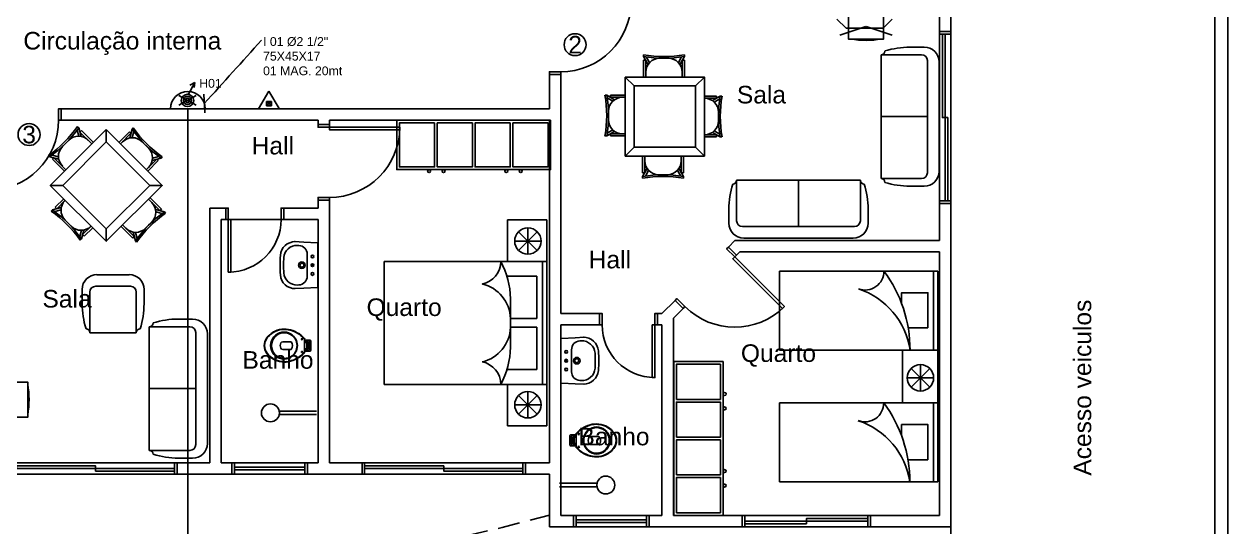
# Model space of a CAD drawing. Extents: x -120 to 1117, y 5 to 675.
# Drawn here: x 20.05 to 33.74, y 145.32 to 151.05 of the extents above; entities that cross this region are included whole.
import ezdxf
from ezdxf.enums import TextEntityAlignment as Align

# ---------------------------------------------------------------- set-up
doc = ezdxf.new("R2010")
doc.units = 0
doc.header["$MEASUREMENT"] = 0
doc.linetypes.add('HIDDEN', pattern=[0.375, 0.25, -0.125])
doc.layers.get('0').update_dxf_attribs({"linetype": 'CONTINUOUS'})
for name, color, linetype in [('CONEXAO_AG_FRIA', 2, 'CONTINUOUS'), ('Cotas', 1, 'CONTINUOUS'), ('janela-porta', 6, 'CONTINUOUS'), ('moveis', 253, 'CONTINUOUS'), ('muro', 6, 'CONTINUOUS'), ('parede', 2, 'CONTINUOUS'), ('piso', 4, 'CONTINUOUS'), ('projecao', 4, 'HIDDEN'), ('Simbolos', 7, 'CONTINUOUS'), ('texto', 7, 'CONTINUOUS'), ('TXT', 7, 'CONTINUOUS')]:
    doc.layers.add(name, color=color, linetype=linetype)
doc.styles.add('ROMANS', font='arial.ttf', dxfattribs={"height": 1.5})
doc.styles.get("Standard").update_dxf_attribs({"font": 'arial.ttf'})
doc.dimstyles.new('COTA1', dxfattribs={"dimtxt": 0.15, "dimasz": 0.15, "dimexe": 0.15, "dimexo": 0.15, "dimgap": 0.05, "dimtad": 1, "dimzin": 5, "dimdsep": 46, "dimtxsty": 'ROMANS', "dimblk": 'DOT', "dimcen": 0, "dimdle": 0.1, "dimclrd": 256, "dimclre": 256, "dimclrt": 7, "dimazin": 0, "dimtfac": 1, "dimtmove": 2, "dimatfit": 3, "dimldrblk": 'OBLIQUE', "dimfxl": 0, "dimtolj": 1, "dimtzin": 5, "dimarcsym": 0})

# ---------------------------------------------------------------- blocks, each defined once
blk = doc.blocks.new('_Dot')
at = {"color": 0, "linetype": 'ByBlock', "lineweight": -2}
blk.add_line((-0.5, 0), (-1, 0), dxfattribs=at)
at = {"color": 0, "linetype": 'ByBlock', "const_width": 0.5}
blk.add_lwpolyline([(-0.25, 0, 1), (0.25, 0, 1)], format="xyb", close=True, dxfattribs=at)
blk = doc.blocks.new('_Oblique')
at = {"color": 0, "linetype": 'ByBlock', "lineweight": -2}
blk.add_line((-0.5, -0.5), (0.5, 0.5), dxfattribs=at)

msp = doc.modelspace()

# ---------------------------------------------------------------- linework, layer by layer
for p, q in [((21.922, 150.249), (21.994, 150.383)), ((21.994, 150.383), (21.938, 150.351)), ((21.994, 150.383), (21.986, 150.327)), ((21.812, 150.124), (22.009, 150.235)), ((21.812, 150.235), (22.009, 150.124)), ((21.717, 150.084), (22.11, 150.084))]:
    msp.add_line(p, q)
at = {"color": 253}
msp.add_lwpolyline([(9.719, 140.324), (9.719, 185.634), (33.739, 185.634), (33.739, 140.324)], close=True, dxfattribs=at)
for radius in [0.0703, 0.0466, 0.0259]:
    msp.add_circle((21.91, 150.179), radius)
msp.add_arc((21.914, 150.084), 0.197, 0, 180)
at = {"layer": 'CONEXAO_AG_FRIA'}
msp.add_line((21.914, 150.084), (21.914, 138.324), dxfattribs=at)
at = {"layer": 'janela-porta', "color": 253, "linetype": 'Continuous'}
for p, q in [((30.459, 150.934), (30.459, 149.034)), ((30.589, 150.934), (30.589, 149.034)), ((21.764, 146.054), (19.964, 146.054)), ((22.444, 146.054), (23.244, 146.054)), ((25.724, 146.054), (23.924, 146.054)), ((21.764, 145.924), (19.964, 145.924)), ((22.444, 145.924), (23.244, 145.924)), ((25.724, 145.924), (23.924, 145.924)), ((26.329, 145.454), (27.129, 145.454)), ((29.647, 145.454), (28.247, 145.454)), ((26.329, 145.324), (27.129, 145.324)), ((29.647, 145.324), (28.247, 145.324))]:
    msp.add_line(p, q, dxfattribs=at)
for points in [[(30.589, 150.964), (30.589, 150.934), (30.459, 150.934), (30.459, 150.964)], [(26.154, 150.474), (26.154, 150.504), (26.024, 150.504), (26.024, 150.474)], [(20.474, 149.954), (20.444, 149.954), (20.444, 150.084), (20.474, 150.084)], [(23.394, 149.904), (23.394, 149.874), (23.524, 149.874), (23.524, 149.904)], [(23.524, 149.044), (23.524, 149.074), (23.394, 149.074), (23.394, 149.044)], [(22.344, 148.954), (22.374, 148.954), (22.374, 148.824), (22.344, 148.824)], [(23.004, 148.824), (22.974, 148.824), (22.974, 148.954), (23.004, 148.954)], [(30.459, 149.004), (30.459, 149.034), (30.589, 149.034), (30.589, 149.004)], [(28.061, 148.51), (28.04, 148.489), (28.132, 148.397), (28.153, 148.418)], [(27.545, 147.81), (27.566, 147.831), (27.474, 147.923), (27.453, 147.902)], [(26.594, 147.624), (26.624, 147.624), (26.624, 147.754), (26.594, 147.754)], [(27.254, 147.754), (27.224, 147.754), (27.224, 147.624), (27.254, 147.624)], [(21.794, 146.054), (21.764, 146.054), (21.764, 145.924), (21.794, 145.924)], [(22.414, 145.924), (22.444, 145.924), (22.444, 146.054), (22.414, 146.054)], [(23.274, 146.054), (23.244, 146.054), (23.244, 145.924), (23.274, 145.924)], [(23.894, 145.924), (23.924, 145.924), (23.924, 146.054), (23.894, 146.054)], [(25.754, 146.054), (25.724, 146.054), (25.724, 145.924), (25.754, 145.924)], [(26.299, 145.324), (26.329, 145.324), (26.329, 145.454), (26.299, 145.454)], [(27.159, 145.454), (27.129, 145.454), (27.129, 145.324), (27.159, 145.324)], [(28.217, 145.454), (28.247, 145.454), (28.247, 145.324), (28.217, 145.324)], [(29.677, 145.324), (29.647, 145.324), (29.647, 145.454), (29.677, 145.454)]]:
    msp.add_lwpolyline(points, dxfattribs=at)
for points in [[(30.524, 150.934), (30.524, 149.984), (30.494, 149.984), (30.494, 150.934), (30.524, 150.934)], [(30.554, 149.984), (30.554, 149.034), (30.524, 149.034), (30.524, 149.984), (30.554, 149.984)], [(23.524, 149.874), (23.524, 149.844), (24.324, 149.844), (24.324, 149.874), (23.524, 149.874)], [(22.374, 148.824), (22.404, 148.824), (22.404, 148.224), (22.374, 148.224), (22.374, 148.824)], [(28.132, 148.397), (28.11, 148.376), (28.676, 147.81), (28.697, 147.831), (28.132, 148.397)], [(27.224, 147.624), (27.194, 147.624), (27.194, 147.024), (27.224, 147.024), (27.224, 147.624)], [(19.964, 146.019), (20.864, 146.019), (20.864, 145.989), (19.964, 145.989), (19.964, 146.019)], [(20.864, 145.989), (21.764, 145.989), (21.764, 145.959), (20.864, 145.959), (20.864, 145.989)], [(22.444, 146.004), (23.244, 146.004), (23.244, 145.974), (22.444, 145.974), (22.444, 146.004)], [(23.924, 146.019), (24.824, 146.019), (24.824, 145.989), (23.924, 145.989), (23.924, 146.019)], [(24.824, 145.989), (25.724, 145.989), (25.724, 145.959), (24.824, 145.959), (24.824, 145.989)], [(26.329, 145.404), (27.129, 145.404), (27.129, 145.374), (26.329, 145.374), (26.329, 145.404)], [(28.947, 145.359), (28.247, 145.359), (28.247, 145.389), (28.947, 145.389), (28.947, 145.359)], [(29.647, 145.389), (28.947, 145.389), (28.947, 145.419), (29.647, 145.419), (29.647, 145.389)]]:
    msp.add_lwpolyline(points, close=True, dxfattribs=at)
for centre, radius, start, end in [((26.154, 151.304), 0.8, 270, 0), ((19.644, 149.954), 0.8, 270, 0), ((23.524, 149.874), 0.8, 270, 0), ((22.374, 148.824), 0.6, 270, 0), ((28.132, 148.397), 0.8, 225, 315), ((27.224, 147.624), 0.6, 180, 270)]:
    msp.add_arc(centre, radius, start, end, dxfattribs=at)
at = {"layer": 'moveis'}
for p, q in [((29.398, 151), (29.293, 151.105)), ((29.622, 151.018), (29.327, 150.923)), ((29.818, 151), (29.398, 151)), ((29.628, 151.018), (29.923, 150.923)), ((29.923, 151.105), (29.818, 151)), ((30.286, 150.785), (30.125, 150.785)), ((27.095, 150.698), (27.095, 150.678)), ((27.095, 150.678), (27.147, 150.589)), ((27.095, 150.445), (27.095, 150.636)), ((27.12, 150.636), (27.095, 150.636)), ((27.12, 150.636), (27.12, 150.445)), ((27.126, 150.673), (27.163, 150.61)), ((27.278, 150.659), (27.377, 150.659)), ((27.492, 150.61), (27.528, 150.673)), ((27.508, 150.589), (27.56, 150.678)), ((27.535, 150.636), (27.535, 150.445)), ((27.535, 150.636), (27.56, 150.636)), ((27.56, 150.698), (27.56, 150.678)), ((27.56, 150.636), (27.56, 150.445)), ((30.257, 150.697), (29.795, 150.697)), ((29.795, 149.29), (29.795, 150.697)), ((30.323, 149.356), (30.323, 150.631)), ((30.455, 149.371), (30.455, 150.617)), ((26.887, 150.445), (26.987, 150.345)), ((27.687, 150.345), (27.787, 150.445)), ((26.657, 150.239), (26.677, 150.239)), ((26.766, 150.187), (26.677, 150.239)), ((26.746, 150.171), (26.682, 150.207)), ((26.72, 150.239), (26.887, 150.239)), ((26.72, 150.214), (26.72, 150.239)), ((26.72, 150.214), (26.887, 150.214)), ((27.787, 150.228), (27.924, 150.228)), ((27.924, 150.203), (27.787, 150.203)), ((27.967, 150.228), (27.878, 150.176)), ((27.962, 150.197), (27.898, 150.16)), ((27.924, 150.203), (27.924, 150.228)), ((27.987, 150.228), (27.967, 150.228)), ((26.696, 149.957), (26.696, 150.056)), ((27.948, 150.045), (27.948, 149.946)), ((20.659, 149.881), (20.673, 149.867)), ((29.795, 149.994), (30.323, 149.994)), ((20.655, 149.841), (20.674, 149.77)), ((20.673, 149.867), (20.7, 149.767)), ((20.686, 149.819), (20.704, 149.837)), ((20.686, 149.819), (20.821, 149.684)), ((20.839, 149.702), (20.704, 149.837)), ((20.986, 149.849), (20.986, 149.707)), ((21.25, 149.821), (21.132, 149.703)), ((21.267, 149.804), (21.149, 149.686)), ((21.267, 149.804), (21.25, 149.821)), ((21.253, 149.752), (21.28, 149.852)), ((21.294, 149.866), (21.28, 149.852)), ((21.28, 149.755), (21.299, 149.826)), ((26.657, 149.774), (26.677, 149.774)), ((26.677, 149.774), (26.766, 149.826)), ((26.682, 149.805), (26.746, 149.842)), ((26.72, 149.799), (26.887, 149.799)), ((26.72, 149.799), (26.72, 149.774)), ((26.887, 149.774), (26.72, 149.774)), ((27.924, 149.788), (27.787, 149.788)), ((27.924, 149.763), (27.787, 149.763)), ((27.878, 149.815), (27.967, 149.763)), ((27.898, 149.832), (27.962, 149.795)), ((27.924, 149.788), (27.924, 149.763)), ((27.987, 149.763), (27.967, 149.763)), ((20.558, 149.724), (20.488, 149.654)), ((21.465, 149.638), (21.395, 149.708)), ((26.987, 149.645), (26.887, 149.545)), ((27.687, 149.645), (27.787, 149.545)), ((20.331, 149.552), (20.345, 149.538)), ((20.445, 149.511), (20.345, 149.538)), ((20.442, 149.538), (20.37, 149.557)), ((20.392, 149.525), (20.375, 149.508)), ((20.375, 149.508), (20.51, 149.373)), ((20.392, 149.525), (20.527, 149.39)), ((21.561, 149.51), (21.443, 149.392)), ((21.46, 149.374), (21.578, 149.493)), ((21.609, 149.523), (21.509, 149.496)), ((21.583, 149.542), (21.512, 149.522)), ((21.561, 149.51), (21.578, 149.493)), ((21.623, 149.537), (21.609, 149.523)), ((27.084, 149.356), (27.084, 149.545)), ((27.109, 149.356), (27.109, 149.545)), ((27.524, 149.356), (27.524, 149.545)), ((27.549, 149.545), (27.549, 149.356)), ((27.136, 149.402), (27.084, 149.313)), ((27.109, 149.356), (27.084, 149.356)), ((27.152, 149.382), (27.116, 149.318)), ((27.366, 149.333), (27.267, 149.333)), ((27.518, 149.318), (27.481, 149.382)), ((27.549, 149.313), (27.497, 149.402)), ((27.524, 149.356), (27.549, 149.356)), ((20.491, 149.212), (20.35, 149.212)), ((21.481, 149.212), (21.622, 149.212)), ((27.084, 149.293), (27.084, 149.313)), ((27.549, 149.293), (27.549, 149.313)), ((28.153, 148.809), (28.153, 149.271)), ((28.153, 149.271), (29.56, 149.271)), ((28.857, 149.271), (28.857, 148.743)), ((29.56, 148.809), (29.56, 149.271)), ((30.257, 149.29), (29.795, 149.29)), ((30.286, 149.202), (30.125, 149.202)), ((20.503, 149.059), (20.405, 148.962)), ((21.616, 148.939), (21.483, 149.073)), ((20.361, 148.918), (20.375, 148.932)), ((20.375, 148.932), (20.475, 148.958)), ((20.401, 148.913), (20.472, 148.932)), ((20.423, 148.944), (20.405, 148.962)), ((20.423, 148.944), (20.52, 149.042)), ((21.599, 148.922), (21.465, 149.055)), ((21.547, 148.936), (21.647, 148.909)), ((21.599, 148.922), (21.616, 148.939)), ((28.065, 148.78), (28.065, 148.941)), ((29.648, 148.78), (29.648, 148.941)), ((20.518, 148.816), (20.588, 148.746)), ((21.433, 148.723), (21.503, 148.793)), ((21.55, 148.909), (21.621, 148.89)), ((21.661, 148.895), (21.647, 148.909)), ((25.547, 148.819), (25.547, 148.346)), ((25.997, 148.819), (25.547, 148.819)), ((25.997, 148.819), (25.997, 146.946)), ((25.997, 148.819), (25.997, 148.664)), ((20.704, 148.7), (20.685, 148.629)), ((20.731, 148.703), (20.704, 148.603)), ((20.717, 148.651), (20.814, 148.748)), ((20.717, 148.651), (20.734, 148.633)), ((20.734, 148.633), (20.832, 148.73)), ((20.986, 148.717), (20.986, 148.576)), ((21.154, 148.744), (21.288, 148.61)), ((21.305, 148.628), (21.171, 148.761)), ((21.318, 148.58), (21.291, 148.68)), ((21.337, 148.606), (21.317, 148.677)), ((25.886, 148.472), (25.674, 148.684)), ((25.886, 148.684), (25.674, 148.472)), ((25.78, 148.728), (25.78, 148.428)), ((28.219, 148.743), (29.494, 148.743)), ((20.69, 148.589), (20.704, 148.603)), ((21.305, 148.628), (21.288, 148.61)), ((21.332, 148.566), (21.318, 148.58)), ((23.127, 148.571), (23.231, 148.565)), ((23.135, 148.571), (23.127, 148.571)), ((23.162, 148.529), (23.177, 148.528)), ((23.231, 148.565), (23.387, 148.557)), ((23.391, 148.552), (23.391, 148.303)), ((25.93, 148.578), (25.63, 148.578)), ((28.234, 148.611), (29.48, 148.611)), ((23.271, 148.303), (23.271, 148.428)), ((23.271, 148.303), (23.271, 148.178)), ((23.341, 148.303), (23.321, 148.303)), ((23.331, 148.313), (23.331, 148.293)), ((23.391, 148.054), (23.391, 148.303)), ((24.147, 146.946), (24.147, 148.346)), ((24.147, 148.346), (25.997, 148.346)), ((25.947, 146.946), (25.947, 148.346)), ((28.641, 147.336), (28.641, 148.236)), ((30.441, 148.236), (28.641, 148.236)), ((30.391, 148.236), (30.391, 147.336)), ((30.441, 145.836), (30.441, 148.236)), ((20.881, 148.195), (21.247, 148.195)), ((25.543, 148.177), (25.881, 148.177)), ((25.881, 148.177), (25.881, 147.696)), ((20.712, 148.027), (20.712, 147.865)), ((20.8, 147.997), (20.8, 147.535)), ((20.866, 148.063), (21.262, 148.063)), ((21.328, 147.997), (21.328, 147.535)), ((21.416, 148.027), (21.416, 147.865)), ((23.127, 148.036), (23.231, 148.041)), ((23.162, 148.077), (23.177, 148.078)), ((23.231, 148.041), (23.387, 148.049)), ((25.581, 147.696), (25.581, 147.922)), ((21.967, 147.69), (21.806, 147.69)), ((25.881, 147.696), (25.581, 147.696)), ((25.581, 147.696), (25.581, 147.37)), ((21.938, 147.602), (21.476, 147.602)), ((21.476, 147.602), (21.476, 146.195)), ((25.881, 147.596), (25.581, 147.596)), ((25.881, 147.115), (25.881, 147.596)), ((20.8, 147.535), (21.328, 147.535)), ((22.004, 147.536), (22.004, 146.261)), ((22.136, 147.521), (22.136, 146.275)), ((23.088, 147.432), (22.992, 147.432)), ((23.242, 147.457), (23.242, 147.463)), ((23.242, 147.451), (23.242, 147.457)), ((23.242, 147.451), (23.242, 147.388)), ((23.3, 147.451), (23.242, 147.451)), ((23.286, 147.441), (23.242, 147.441)), ((23.25, 147.424), (23.261, 147.424)), ((23.266, 147.388), (23.266, 147.424)), ((23.277, 147.42), (23.277, 147.388)), ((23.294, 147.388), (23.294, 147.433)), ((23.312, 147.388), (23.312, 147.44)), ((26.156, 147.465), (26.156, 147.216)), ((26.316, 147.478), (26.161, 147.47)), ((26.421, 147.483), (26.316, 147.478)), ((26.386, 147.441), (26.371, 147.441)), ((26.412, 147.483), (26.421, 147.483)), ((22.992, 147.344), (23.088, 147.344)), ((23.242, 147.326), (23.242, 147.388)), ((23.242, 147.336), (23.286, 147.336)), ((23.242, 147.326), (23.3, 147.326)), ((23.242, 147.319), (23.242, 147.326)), ((23.242, 147.314), (23.242, 147.319)), ((23.25, 147.352), (23.261, 147.352)), ((23.266, 147.352), (23.266, 147.388)), ((23.277, 147.357), (23.277, 147.388)), ((23.294, 147.343), (23.294, 147.388)), ((23.312, 147.336), (23.312, 147.388)), ((26.276, 147.216), (26.276, 147.341)), ((30.441, 147.336), (28.641, 147.336)), ((30.041, 146.736), (30.041, 147.336)), ((26.156, 146.967), (26.156, 147.216)), ((26.206, 147.216), (26.226, 147.216)), ((26.216, 147.226), (26.216, 147.206)), ((26.276, 147.216), (26.276, 147.091)), ((30.243, 147.171), (30.243, 146.871)), ((25.543, 147.115), (25.881, 147.115)), ((30.093, 147.021), (30.393, 147.021)), ((30.137, 146.915), (30.349, 147.127)), ((30.137, 147.127), (30.349, 146.915)), ((21.476, 146.898), (22.004, 146.898)), ((24.147, 146.946), (25.997, 146.946)), ((25.547, 146.473), (25.547, 146.946)), ((25.997, 146.473), (25.997, 146.946)), ((26.316, 146.954), (26.161, 146.962)), ((26.421, 146.948), (26.316, 146.954)), ((26.386, 146.99), (26.371, 146.991)), ((25.886, 146.608), (25.674, 146.82)), ((25.886, 146.82), (25.674, 146.608)), ((25.78, 146.564), (25.78, 146.864)), ((30.441, 146.736), (28.641, 146.736)), ((28.641, 145.836), (28.641, 146.736)), ((30.391, 145.836), (30.391, 146.736)), ((23.378, 146.642), (22.953, 146.642)), ((22.953, 146.602), (23.378, 146.602)), ((25.93, 146.714), (25.63, 146.714)), ((25.997, 146.473), (25.547, 146.473)), ((26.258, 146.308), (26.258, 146.36)), ((26.27, 146.371), (26.328, 146.371)), ((26.277, 146.308), (26.277, 146.353)), ((26.284, 146.361), (26.328, 146.361)), ((26.293, 146.34), (26.293, 146.308)), ((26.305, 146.308), (26.305, 146.344)), ((26.32, 146.344), (26.309, 146.344)), ((26.328, 146.377), (26.328, 146.383)), ((26.328, 146.371), (26.328, 146.377)), ((26.328, 146.371), (26.328, 146.308)), ((26.482, 146.353), (26.578, 146.353)), ((21.938, 146.195), (21.476, 146.195)), ((26.258, 146.257), (26.258, 146.308)), ((26.328, 146.246), (26.27, 146.246)), ((26.277, 146.263), (26.277, 146.308)), ((26.328, 146.256), (26.284, 146.256)), ((26.293, 146.277), (26.293, 146.308)), ((26.305, 146.273), (26.305, 146.308)), ((26.32, 146.272), (26.309, 146.272)), ((26.328, 146.246), (26.328, 146.308)), ((26.328, 146.239), (26.328, 146.246)), ((26.328, 146.234), (26.328, 146.239)), ((26.578, 146.264), (26.482, 146.264)), ((21.967, 146.107), (21.806, 146.107)), ((26.14, 145.821), (26.565, 145.821)), ((26.565, 145.781), (26.14, 145.781)), ((30.441, 145.836), (28.641, 145.836))]:
    msp.add_line(p, q, dxfattribs=at)
for points in [[(29.425, 151.177), (29.825, 151.177), (29.825, 150.877), (29.425, 150.877), (29.425, 151.177)], [(26.887, 150.445), (27.787, 150.445), (27.787, 149.545), (26.887, 149.545), (26.887, 150.445)], [(26.987, 150.345), (27.687, 150.345), (27.687, 149.645), (26.987, 149.645), (26.987, 150.345)], [(26.039, 149.952), (26.039, 149.392), (24.289, 149.392), (24.289, 149.952), (26.039, 149.952)], [(24.719, 149.922), (24.719, 149.422), (24.319, 149.422), (24.319, 149.922), (24.719, 149.922)], [(25.149, 149.922), (25.149, 149.422), (24.749, 149.422), (24.749, 149.922), (25.149, 149.922)], [(25.579, 149.922), (25.579, 149.422), (25.179, 149.422), (25.179, 149.922), (25.579, 149.922)], [(26.009, 149.922), (26.009, 149.422), (25.609, 149.422), (25.609, 149.922), (26.009, 149.922)], [(20.986, 149.849), (20.35, 149.212), (20.986, 148.576), (21.622, 149.212), (20.986, 149.849)], [(20.986, 149.707), (20.491, 149.212), (20.986, 148.717), (21.481, 149.212), (20.986, 149.707)], [(27.439, 145.455), (27.999, 145.455), (27.999, 147.205), (27.439, 147.205), (27.439, 145.455)], [(27.469, 146.775), (27.969, 146.775), (27.969, 147.175), (27.469, 147.175), (27.469, 146.775)], [(19.793, 146.973), (19.793, 146.573), (20.093, 146.573), (20.093, 146.973), (19.793, 146.973)], [(27.469, 146.345), (27.969, 146.345), (27.969, 146.745), (27.469, 146.745), (27.469, 146.345)], [(27.469, 145.915), (27.969, 145.915), (27.969, 146.315), (27.469, 146.315), (27.469, 145.915)], [(27.469, 145.485), (27.969, 145.485), (27.969, 145.885), (27.469, 145.885), (27.469, 145.485)]]:
    msp.add_lwpolyline(points, close=True, dxfattribs=at)
for points in [[(30.328, 147.589), (30.328, 147.989), (30.028, 147.989), (30.028, 147.862)], [(30.101, 147.589), (30.328, 147.589)], [(30.328, 146.089), (30.328, 146.489), (30.028, 146.489), (30.028, 146.362)], [(30.101, 146.089), (30.328, 146.089)]]:
    msp.add_lwpolyline(points, dxfattribs=at)
for centre, radius in [((24.657, 149.374), 0.017), ((24.821, 149.374), 0.017), ((25.535, 149.374), 0.017), ((25.699, 149.374), 0.017), ((25.78, 148.578), 0.15), ((23.331, 148.403), 0.016), ((23.211, 148.303), 0.0375), ((23.211, 148.303), 0.0225), ((23.331, 148.303), 0.016), ((23.331, 148.203), 0.016), ((23.212, 147.461), 0.0075), ((23.212, 147.315), 0.0075), ((26.216, 147.316), 0.016), ((26.216, 147.216), 0.016), ((26.336, 147.216), 0.0375), ((26.336, 147.216), 0.0225), ((30.243, 147.021), 0.15), ((26.216, 147.116), 0.016), ((25.78, 146.714), 0.15), ((28.017, 146.837), 0.017), ((22.853, 146.622), 0.102), ((28.017, 146.673), 0.017), ((26.358, 146.381), 0.0075), ((26.358, 146.235), 0.0075), ((28.017, 145.959), 0.017), ((26.666, 145.801), 0.102), ((28.017, 145.795), 0.017)]:
    msp.add_circle(centre, radius, dxfattribs=at)
for centre, radius, start, end in [((29.625, 151.91), 1.048, 260.3828, 279.6172), ((29.795, 150.741), 0.044, 270.0031, 0), ((30.128, 149.815), 0.97, 90.1722, 107.3184), ((30.286, 150.617), 0.169, 0, 90), ((27.327, 152.055), 1.376, 260.271, 279.729), ((27.327, 152.035), 1.376, 260.271, 279.729), ((27.278, 150.5), 0.158, 90, 180), ((27.377, 150.5), 0.158, 0, 90), ((30.257, 150.632), 0.066, 0, 90), ((25.3, 150.006), 1.376, 350.271, 9.729), ((25.32, 150.006), 1.376, 350.271, 9.729), ((26.855, 150.056), 0.158, 90, 180), ((27.789, 150.045), 0.158, 0, 90), ((29.324, 149.996), 1.376, 170.271, 189.729), ((29.344, 149.996), 1.376, 170.271, 189.729), ((19.536, 150.676), 1.376, 305.271, 324.729), ((26.855, 149.957), 0.158, 180, 270), ((27.789, 149.946), 0.158, 270, 0), ((19.55, 150.662), 1.376, 305.271, 324.729), ((20.67, 149.612), 0.158, 45, 135), ((21.283, 149.596), 0.158, 45, 135), ((22.403, 150.646), 1.376, 215.271, 234.729), ((22.417, 150.66), 1.376, 215.271, 234.729), ((20.6, 149.542), 0.158, 135, 225), ((21.353, 149.526), 0.158, 315, 45), ((27.267, 149.491), 0.158, 180, 270), ((27.366, 149.491), 0.158, 270, 0), ((27.317, 147.956), 1.376, 80.271, 99.729), ((30.257, 149.356), 0.066, 270, 0), ((30.286, 149.371), 0.169, 270, 0), ((27.317, 147.937), 1.376, 80.271, 99.729), ((29.035, 148.938), 0.97, 162.6817, 179.8277), ((28.109, 149.271), 0.044, 270, 359.997), ((29.604, 149.271), 0.044, 180.0031, 270), ((28.678, 148.938), 0.97, 0.1722, 17.3184), ((29.795, 149.246), 0.044, 0, 89.997), ((30.128, 150.172), 0.97, 252.6816, 269.8277), ((19.58, 147.808), 1.376, 35.271, 54.729), ((20.63, 148.928), 0.158, 135, 225), ((21.391, 148.905), 0.158, 315, 45), ((19.566, 147.794), 1.376, 35.271, 54.729), ((22.441, 147.785), 1.376, 125.271, 144.729), ((22.455, 147.771), 1.376, 125.271, 144.729), ((28.219, 148.809), 0.066, 180, 270), ((29.494, 148.809), 0.066, 270, 0), ((20.7, 148.858), 0.158, 225, 315), ((21.321, 148.835), 0.158, 225, 315), ((28.234, 148.78), 0.169, 180, 270), ((29.48, 148.78), 0.169, 270, 0), ((23.135, 148.401), 0.17, 90, 175.3019), ((23.154, 148.379), 0.15, 87.0582, 176.2836), ((23.171, 148.428), 0.1, 0, 87.0582), ((23.386, 148.552), 0.005, 0, 87.0582), ((24.322, 148.303), 1.36, 175.3019, 180), ((24.322, 148.303), 1.32, 176.2836, 180), ((24.322, 148.303), 1.36, 180, 184.6981), ((24.322, 148.303), 1.32, 180, 183.7164), ((25.21, 148.346), 0.262, 281.064, 0.0505), ((24.704, 147.922), 0.877, 0, 28.8881), ((29.614, 148.234), 0.214, 249.426, 0.6303), ((28.615, 147.338), 1.51, 359.9431, 36.5021), ((20.881, 148.027), 0.169, 90, 180), ((21.247, 148.027), 0.169, 0, 90), ((23.135, 148.206), 0.17, 184.6981, 270), ((23.154, 148.227), 0.15, 183.7164, 272.9418), ((23.171, 148.178), 0.1, 272.9418, 0), ((20.866, 147.997), 0.066, 90, 180), ((21.262, 147.997), 0.066, 0, 90), ((23.386, 148.054), 0.005, 272.9418, 0), ((25.163, 147.681), 0.42, 2.0643, 76.5578), ((29.269, 147.211), 0.865, 8.2998, 71.8307), ((21.682, 147.868), 0.97, 180.1723, 197.3183), ((20.446, 147.868), 0.97, 342.6816, 359.8278), ((21.809, 146.72), 0.97, 90.1723, 107.3184), ((21.967, 147.521), 0.169, 0, 90), ((20.756, 147.535), 0.044, 0.003, 90), ((21.372, 147.535), 0.044, 90, 179.9969), ((21.476, 147.646), 0.044, 270.003, 0), ((21.938, 147.536), 0.066, 0, 90), ((23.01, 147.328), 0.248, 96.483, 121.0731), ((23.01, 147.328), 0.244, 96.4778, 121.0674), ((23.012, 147.333), 0.243, 73.2378, 97.0453), ((23.012, 147.333), 0.239, 84.2407, 97.0506), ((22.994, 147.243), 0.331, 55.8497, 82.7065), ((22.994, 147.243), 0.335, 55.8476, 74.7475), ((25.163, 147.611), 0.42, 283.4422, 357.9357), ((22.931, 147.388), 0.149, 143.0019, 180.1282), ((22.931, 147.388), 0.144, 143.02, 180.1282), ((23.023, 147.312), 0.268, 121.6809, 141.8397), ((23.023, 147.312), 0.264, 121.6861, 141.8298), ((23.008, 147.388), 0.153, 139.3363, 180.0547), ((23.007, 147.39), 0.142, 136.2284, 180.6636), ((23.01, 147.385), 0.157, 100.028, 138.7776), ((23.009, 147.39), 0.144, 100.8079, 136.9265), ((23.049, 147.388), 0.0846, 159.2223, 200.7777), ((22.992, 147.408), 0.0241, 89.1095, 156.4896), ((23.009, 147.396), 0.146, 59.7019, 100.4456), ((23.01, 147.389), 0.145, 60.1948, 101.0664), ((23.006, 147.387), 0.154, 0.2488, 60.3441), ((23.01, 147.388), 0.146, 359.8878, 60.0886), ((23.037, 147.388), 0.0683, 319.3118, 40.6882), ((23.001, 147.256), 0.316, 40.7546, 55.5359), ((23.001, 147.256), 0.32, 41.9479, 55.5381), ((23.232, 147.463), 0.0102, 358.3086, 45.2439), ((23.233, 147.456), 0.00945, 6.988, 38.6516), ((23.251, 147.432), 0.00832, 184.718, 267.9851), ((23.261, 147.436), 0.0119, 274.0521, 294.0204), ((23.27, 147.413), 0.0131, 70.6125, 109.6581), ((23.272, 147.42), 0.00592, 43.936, 67.4017), ((23.271, 147.42), 0.00666, 357.9572, 36.1023), ((23.287, 147.433), 0.00728, 358.275, 91.725), ((23.301, 147.439), 0.0118, 3.6802, 91.299), ((26.161, 147.465), 0.005, 92.9418, 180), ((26.376, 147.341), 0.1, 92.9418, 180), ((26.394, 147.292), 0.15, 3.7164, 92.9418), ((26.412, 147.313), 0.17, 4.6981, 90), ((22.931, 147.388), 0.149, 179.8718, 216.9981), ((22.931, 147.388), 0.144, 179.8718, 216.98), ((23.023, 147.464), 0.268, 218.1603, 238.3191), ((23.023, 147.464), 0.264, 218.1702, 238.3139), ((23.008, 147.388), 0.153, 179.9453, 220.6637), ((23.007, 147.386), 0.142, 179.3364, 223.7716), ((23.01, 147.391), 0.157, 221.2224, 259.972), ((23.009, 147.386), 0.144, 223.0735, 259.1921), ((22.992, 147.368), 0.0241, 203.5104, 270.8905), ((23.01, 147.388), 0.146, 299.9114, 0.1122), ((23.006, 147.389), 0.154, 299.6559, 359.7512), ((23.001, 147.52), 0.316, 304.4641, 319.2454), ((23.001, 147.52), 0.32, 304.4619, 318.0521), ((23.232, 147.313), 0.0102, 314.7561, 1.6914), ((23.233, 147.32), 0.00945, 321.3484, 353.012), ((23.251, 147.344), 0.00832, 92.0149, 175.282), ((23.261, 147.34), 0.0119, 65.9796, 85.9479), ((23.27, 147.363), 0.0131, 250.3418, 289.3875), ((23.272, 147.356), 0.00592, 292.5984, 316.064), ((23.271, 147.356), 0.00666, 323.8977, 2.0428), ((23.287, 147.343), 0.00728, 268.275, 1.725), ((23.301, 147.337), 0.0118, 268.701, 356.3199), ((24.704, 147.37), 0.877, 331.1119, 0), ((25.226, 147.216), 1.32, 0, 3.7164), ((25.226, 147.216), 1.36, 0, 4.6981), ((23.01, 147.448), 0.248, 238.9269, 263.517), ((23.01, 147.448), 0.244, 238.9326, 263.5222), ((23.01, 147.387), 0.145, 258.9336, 299.8052), ((23.009, 147.38), 0.146, 259.5544, 300.2981), ((23.012, 147.443), 0.243, 262.9547, 286.7622), ((23.012, 147.443), 0.239, 262.9494, 275.7593), ((22.994, 147.533), 0.331, 277.2935, 304.1503), ((22.994, 147.533), 0.335, 285.2525, 304.1524), ((25.21, 146.946), 0.262, 359.9495, 78.936), ((25.226, 147.216), 1.32, 356.2836, 0), ((25.226, 147.216), 1.36, 355.3019, 0), ((26.376, 147.091), 0.1, 180, 267.0582), ((26.394, 147.14), 0.15, 267.0582, 356.2836), ((26.412, 147.118), 0.17, 270, 355.3019), ((19.06, 146.773), 1.048, 350.3828, 9.6172), ((26.161, 146.967), 0.005, 180, 267.0582), ((29.612, 146.734), 0.214, 249.426, 0.6303), ((28.612, 145.838), 1.51, 359.9431, 36.5021), ((26.576, 146.163), 0.335, 105.2525, 124.1524), ((26.576, 146.163), 0.331, 97.2935, 124.1503), ((26.558, 146.253), 0.243, 82.9547, 106.7622), ((26.562, 146.316), 0.146, 79.5544, 120.2981), ((26.558, 146.253), 0.239, 82.9494, 95.7593), ((26.56, 146.248), 0.244, 58.9326, 83.5222), ((26.56, 146.248), 0.248, 58.9269, 83.517), ((26.561, 146.305), 0.157, 41.2224, 79.972), ((26.547, 146.232), 0.264, 38.1702, 58.3139), ((26.547, 146.232), 0.268, 38.1603, 58.3191), ((29.267, 145.711), 0.865, 8.2998, 71.8307), ((26.27, 146.359), 0.0118, 88.701, 176.3198), ((26.284, 146.353), 0.00728, 88.275, 181.725), ((26.3, 146.34), 0.00666, 143.8977, 182.0428), ((26.299, 146.34), 0.00592, 112.5983, 136.064), ((26.301, 146.333), 0.0131, 70.3419, 109.3875), ((26.31, 146.356), 0.0119, 245.9796, 265.9479), ((26.32, 146.352), 0.00832, 272.0149, 355.282), ((26.338, 146.383), 0.0102, 134.7561, 181.6914), ((26.337, 146.376), 0.00945, 141.3484, 173.012), ((26.569, 146.176), 0.316, 124.4641, 139.2454), ((26.569, 146.176), 0.32, 124.4619, 138.0521), ((26.564, 146.307), 0.154, 119.6559, 179.7512), ((26.561, 146.308), 0.146, 119.9114, 180.1122), ((26.534, 146.308), 0.0683, 139.3118, 220.6882), ((26.56, 146.309), 0.145, 78.9336, 119.8052), ((26.578, 146.328), 0.0241, 23.5104, 90.8905), ((26.561, 146.31), 0.144, 43.0735, 79.1921), ((26.521, 146.308), 0.0846, 339.2223, 20.7777), ((26.563, 146.31), 0.142, 359.3364, 43.7716), ((26.562, 146.308), 0.153, 359.9453, 40.6637), ((26.639, 146.308), 0.144, 359.8718, 36.98), ((26.639, 146.308), 0.149, 359.8718, 36.9981), ((21.476, 146.151), 0.044, 0, 89.997), ((21.938, 146.261), 0.066, 270, 0), ((21.967, 146.275), 0.169, 270, 0), ((26.27, 146.257), 0.0118, 183.6802, 271.299), ((26.284, 146.263), 0.00728, 178.275, 271.725), ((26.3, 146.276), 0.00666, 177.9572, 216.1023), ((26.299, 146.277), 0.00592, 223.936, 247.4016), ((26.301, 146.283), 0.0131, 250.6125, 289.6582), ((26.31, 146.26), 0.0119, 94.0521, 114.0204), ((26.32, 146.264), 0.00832, 4.718, 87.9851), ((26.337, 146.24), 0.00945, 186.988, 218.6516), ((26.338, 146.233), 0.0102, 178.3086, 225.2439), ((26.569, 146.44), 0.316, 220.7546, 235.5359), ((26.569, 146.44), 0.32, 221.9479, 235.5381), ((26.564, 146.309), 0.154, 180.2488, 240.3441), ((26.561, 146.308), 0.146, 179.8878, 240.0886), ((26.578, 146.288), 0.0241, 269.1095, 336.4896), ((26.561, 146.306), 0.144, 280.8079, 316.9265), ((26.561, 146.311), 0.157, 280.028, 318.7776), ((26.563, 146.306), 0.142, 316.2284, 0.6636), ((26.562, 146.308), 0.153, 319.3363, 0.0547), ((26.547, 146.384), 0.264, 301.6861, 321.8298), ((26.547, 146.384), 0.268, 301.6809, 321.8397), ((26.639, 146.308), 0.144, 323.02, 0.1282), ((26.639, 146.308), 0.149, 323.0019, 0.1282), ((21.809, 147.077), 0.97, 252.6817, 269.8278), ((26.576, 146.453), 0.335, 235.8476, 254.7475), ((26.576, 146.453), 0.331, 235.8497, 262.7065), ((26.56, 146.308), 0.145, 240.1948, 281.0664), ((26.562, 146.3), 0.146, 239.7019, 280.4456), ((26.558, 146.363), 0.243, 253.2378, 277.0453), ((26.558, 146.363), 0.239, 264.2407, 277.0506), ((26.56, 146.368), 0.244, 276.4778, 301.0674), ((26.56, 146.368), 0.248, 276.483, 301.0731)]:
    msp.add_arc(centre, radius, start, end, dxfattribs=at)
at = {"layer": 'muro', "color": 253}
for p, q in [((33.739, 185.634), (33.739, 140.324)), ((33.589, 185.484), (33.589, 140.324))]:
    msp.add_line(p, q, dxfattribs=at)
at = {"layer": 'parede', "color": 253}
for p, q in [((30.589, 150.964), (30.589, 151.601)), ((30.459, 150.964), (30.459, 151.384)), ((30.459, 150.964), (30.589, 150.964)), ((26.024, 150.084), (26.024, 150.474)), ((26.154, 150.474), (26.024, 150.474)), ((26.154, 147.754), (26.154, 150.474)), ((20.474, 150.084), (26.024, 150.084)), ((20.474, 149.954), (20.474, 150.084)), ((20.474, 149.954), (23.394, 149.954)), ((23.394, 149.954), (23.394, 149.904)), ((23.524, 149.904), (23.394, 149.904)), ((26.024, 149.954), (23.524, 149.954)), ((23.524, 149.904), (23.524, 149.954)), ((26.024, 146.054), (26.024, 149.954)), ((26.024, 146.054), (26.024, 149.954)), ((22.164, 146.054), (22.164, 148.954)), ((22.164, 148.954), (22.344, 148.954)), ((22.344, 148.824), (22.344, 148.954)), ((23.004, 148.954), (23.394, 148.954)), ((23.004, 148.824), (23.004, 148.954)), ((23.394, 149.044), (23.394, 148.954)), ((23.524, 149.044), (23.394, 149.044)), ((23.524, 146.054), (23.524, 149.044)), ((30.459, 148.584), (30.459, 149.004)), ((30.459, 149.004), (30.589, 149.004)), ((30.589, 145.324), (30.589, 149.004)), ((22.294, 146.054), (22.294, 148.824)), ((22.294, 148.824), (22.344, 148.824)), ((23.004, 148.824), (23.394, 148.824)), ((23.394, 146.054), (23.394, 148.824)), ((28.061, 148.51), (28.134, 148.584)), ((28.153, 148.418), (28.061, 148.51)), ((30.459, 148.584), (28.134, 148.584)), ((28.153, 148.418), (28.188, 148.454)), ((30.459, 148.454), (28.188, 148.454)), ((30.459, 145.454), (30.459, 148.454)), ((27.304, 147.754), (27.453, 147.902)), ((27.545, 147.81), (27.453, 147.902)), ((26.594, 147.754), (26.154, 147.754)), ((26.594, 147.624), (26.594, 147.754)), ((27.304, 147.754), (27.254, 147.754)), ((27.254, 147.624), (27.254, 147.754)), ((27.434, 147.7), (27.545, 147.81)), ((27.434, 145.454), (27.434, 147.7)), ((26.154, 145.454), (26.154, 147.624)), ((26.594, 147.624), (26.154, 147.624)), ((27.304, 147.624), (27.254, 147.624)), ((27.304, 145.454), (27.304, 147.624)), ((26.154, 145.454), (26.154, 147.324)), ((21.794, 146.054), (22.164, 146.054)), ((21.794, 146.054), (21.794, 145.924)), ((22.294, 146.054), (22.414, 146.054)), ((22.414, 146.054), (22.414, 145.924)), ((23.274, 146.054), (23.394, 146.054)), ((23.274, 146.054), (23.274, 145.924)), ((23.894, 146.054), (23.524, 146.054)), ((23.894, 146.054), (23.894, 145.924)), ((26.024, 146.054), (25.754, 146.054)), ((25.754, 146.054), (25.754, 145.924)), ((21.794, 145.924), (22.414, 145.924)), ((23.274, 145.924), (23.894, 145.924)), ((25.754, 145.924), (26.024, 145.924)), ((26.024, 145.324), (26.024, 145.924)), ((26.024, 145.324), (26.024, 145.924)), ((26.154, 145.454), (26.299, 145.454)), ((26.299, 145.454), (26.299, 145.324)), ((27.159, 145.454), (27.304, 145.454)), ((27.159, 145.454), (27.159, 145.324)), ((28.217, 145.454), (27.434, 145.454)), ((28.217, 145.454), (28.217, 145.324)), ((30.459, 145.454), (29.677, 145.454)), ((29.677, 145.454), (29.677, 145.324)), ((26.024, 145.324), (26.299, 145.324)), ((27.159, 145.324), (28.217, 145.324)), ((29.677, 145.324), (30.589, 145.324))]:
    msp.add_line(p, q, dxfattribs=at)
at = {"layer": 'piso', "color": 253}
msp.add_line((30.589, 171.684), (30.589, 140.324), dxfattribs=at)
at = {"layer": 'piso'}
msp.add_line((23.004, 148.824), (22.404, 148.824), dxfattribs=at)
at = {"layer": 'projecao'}
msp.add_arc((21.654, 160.938), 16.084, 254.2348, 285.7652, dxfattribs=at)
at = {"layer": 'Simbolos'}
for p, q in [((22.716, 150.084), (22.834, 150.282)), ((22.807, 150.122), (22.865, 150.168)), ((22.807, 150.168), (22.865, 150.168)), ((22.807, 150.118), (22.807, 150.168)), ((22.807, 150.168), (22.807, 150.168)), ((22.807, 150.165), (22.865, 150.122)), ((22.834, 150.282), (22.953, 150.085)), ((22.834, 150.282), (22.834, 150.282)), ((22.865, 150.168), (22.865, 150.118)), ((22.953, 150.084), (22.716, 150.084)), ((22.865, 150.118), (22.807, 150.118))]:
    msp.add_line(p, q, dxfattribs=at)
at = {"layer": 'texto', "color": 6}
for centre in [(26.317, 150.813), (20.109, 149.79)]:
    msp.add_circle(centre, 0.125, dxfattribs=at)

# ---------------------------------------------------------------- texts
at = {"layer": 'Cotas', "color": 7, "insert": (22.769, 150.464), "char_height": 0.1, "attachment_point": 7, "style": 'ROMANS'}
msp.add_mtext('I 01 Ø2 1/2"\\P{\\fArial|b0|i0|c0|p34;\\C0;75X45X17 \\P\\fArial|b0|i0|c0|p34;01\\fArial|b0|i0|c0|p34; MAG. \\fArial|b0|i0|c0|p34;20\\fArial|b0|i0|c0|p34;mt}', dxfattribs=at)
at = {"layer": 'texto'}
for s, p in [('Circulação interna', (21.169, 150.698)), ('Sala', (28.436, 150.084)), ('Hall', (22.88, 149.504)), ('Hall', (26.712, 148.207)), ('Sala', (20.54, 147.761)), ('Quarto', (24.373, 147.665)), ('Banho', (22.939, 147.065)), ('Quarto', (28.629, 147.142)), ('Banho', (26.759, 146.193))]:
    msp.add_text(s, height=0.2, dxfattribs=at).set_placement(p, align=Align.BOTTOM_CENTER)
at = {"layer": 'texto', "color": 6, "style": 'ROMANS'}
for s, p in [('2', (26.317, 150.813)), ('3', (20.109, 149.79))]:
    msp.add_text(s, height=0.2, dxfattribs=at).set_placement(p, align=Align.MIDDLE_CENTER)
at = {"layer": 'texto'}
msp.add_text('Acesso veiculos', height=0.2, rotation=90, dxfattribs=at).set_placement((32.245, 146.909), align=Align.BOTTOM_CENTER)
at = {"layer": 'TXT', "style": 'ROMANS'}
msp.add_text('H01', height=0.1, dxfattribs=at).set_placement((22.043, 150.323))

# ---------------------------------------------------------------- leaders
at = {"layer": 'Cotas', "path_type": 1}
msp.add_leader([(22.101, 150.143), (22.751, 150.863)], dimstyle='COTA1', override={"dimtad": 0, "dimclrd": 256}, dxfattribs=at)

doc.saveas('drawing.dxf')
